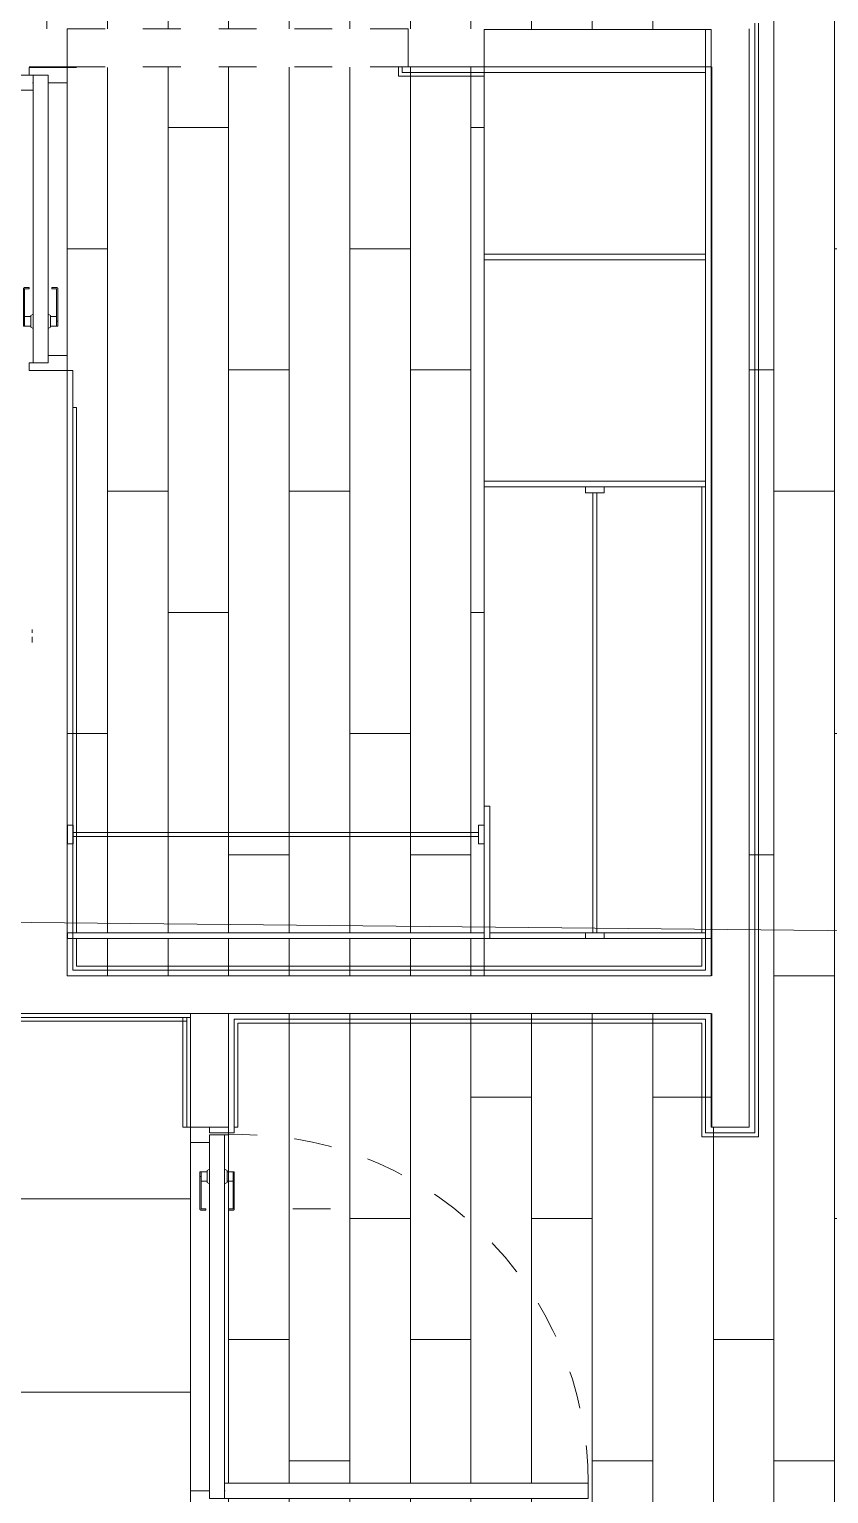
# Model space of a CAD drawing. Header units: metres. Extents: x 3856 to 4207, y -1118 to -691.
# Drawn here: x 3998.456 to 4000.567, y -991.595 to -987.728 of the extents above; entities that cross this region are included whole.
import ezdxf

# ---------------------------------------------------------------- set-up
doc = ezdxf.new("R2010")
doc.units = ezdxf.units.M
for name, pattern in [('Basculante', [0.003, 0.002, -0.001]), ('Derribado', [0.0048, 0.0032, -0.0016]), ('Trazo', [0.006, 0.003, -0.003])]:
    doc.linetypes.add(name, pattern=pattern)
for name, color, linetype, lineweight in [('_Hidden Lines_', 7, 'Trazo', 9), ('Basculante', 7, 'Basculante', 9), ('Casework', 7, 'Continuous', 9), ('Common Edges', 7, 'Continuous', 9), ('Detail Items', 7, 'Continuous', 9), ('Doors', 7, 'Continuous', 9), ('Floors', 7, 'Continuous', 9), ('Generic Models', 7, 'Continuous', 9), ('Linea de proyección', 7, 'Derribado', 9), ('Líneas medias', 7, 'Continuous', 9), ('Panel', 7, 'Continuous', 9), ('Surface Pattern', 7, 'Continuous', 9), ('Text Notes', 7, 'Continuous', 9), ('Walls', 7, 'Continuous', 9)]:
    doc.layers.add(name, color=color, linetype=linetype, lineweight=lineweight)
doc.layers.add('ROA-E00-URB-A101-MASTER_PLAN cambio estaciomientos_dwg', color=7, linetype='Continuous', lineweight=9, true_color=0x767676)

# ---------------------------------------------------------------- blocks, each defined once
blk = doc.blocks.new('Multifuncional 2D - Closet 60x240cm-4976164-IMPLANTACIÓN - KIT COMERCIAL')
at = {"layer": '_Hidden Lines_'}
for p, q in [((1.5422, 1.0866), (1.4442, 1.0866)), ((1.5422, 0.4866), (1.5422, 1.0866)), ((0.2517, 0.4866), (1.0942, 0.4866)), ((1.4442, 0.4866), (1.5422, 0.4866))]:
    blk.add_line(p, q, dxfattribs=at)
at = {"layer": 'Casework'}
for p, q in [((1.4442, 1.0866), (1.5422, 1.0866)), ((1.5422, 1.0866), (1.5422, 0.4866)), ((1.0942, 0.4866), (0.2517, 0.4866)), ((1.5422, 0.4866), (1.4442, 0.4866))]:
    blk.add_line(p, q, dxfattribs=at)
blk = doc.blocks.new('COUR-PUERTA-SIMPLE - P-05 _ 80 cm x 210 cm-12032437-IMPLANTACIÓN - KIT COMERCIAL')
at = {"layer": 'Detail Items'}
for p, q in [((0.38, 0.8), (0.34, 0.8)), ((0.34, 0.8), (0.34, 0.04)), ((0.34, 0.8), (0.38, 0.8)), ((0.34, 0.04), (0.34, 0.8)), ((0.38, 0.04), (0.38, 0.8)), ((0.38, 0.8), (0.38, 0.04)), ((0.34, 0.04), (0.38, 0.04)), ((0.38, 0.04), (0.34, 0.04)), ((0.36, 0.04), (0.36, 0.0415))]:
    blk.add_line(p, q, dxfattribs=at)
at = {"layer": 'Doors'}
for p, q in [((-0.38, 0.05), (-0.4, 0.05)), ((-0.4, 0.05), (-0.4, -0.05)), ((-0.38, 0), (-0.38, 0.05)), ((-0.2857, 0.0463), (-0.2891, 0.04)), ((-0.2543, 0.0463), (-0.2857, 0.0463)), ((-0.2543, 0.0463), (-0.2857, 0.0463)), ((-0.2827, 0.0654), (-0.2827, 0.0622)), ((-0.27, 0.0654), (-0.2827, 0.0654)), ((-0.2827, 0.0622), (-0.27, 0.0622)), ((-0.2827, 0.0622), (-0.2827, 0.0463)), ((-0.2573, 0.0622), (-0.2827, 0.0622)), ((-0.2573, 0.0622), (-0.2827, 0.0622)), ((-0.2827, 0.0463), (-0.2573, 0.0463)), ((-0.2827, 0.0463), (-0.2573, 0.0463)), ((-0.27, 0.0654), (-0.1842, 0.0654)), ((-0.1842, 0.0654), (-0.27, 0.0654)), ((-0.27, 0.0654), (-0.27, 0.0622)), ((-0.27, 0.0622), (-0.27, 0.0654)), ((-0.27, 0.0622), (-0.1842, 0.0622)), ((-0.1842, 0.0622), (-0.27, 0.0622)), ((-0.2573, 0.0463), (-0.2573, 0.0622)), ((-0.251, 0.04), (-0.2543, 0.0463)), ((-0.1842, 0.0622), (-0.1842, 0.0499)), ((-0.1842, 0.0499), (-0.1842, 0.0622)), ((-0.1842, 0.0499), (-0.1811, 0.0499)), ((-0.1811, 0.0499), (-0.1842, 0.0499)), ((-0.1811, 0.0499), (-0.1811, 0.0623)), ((-0.1811, 0.0623), (-0.1811, 0.0499)), ((0.4, 0.05), (0.38, 0.05)), ((0.38, 0.04), (0.38, 0)), ((0.4, -0.05), (0.4, 0.05)), ((0.38, 0), (0.36, 0)), ((0.36, 0), (0.36, -0.05)), ((-0.36, 0), (-0.38, 0)), ((-0.36, -0.05), (-0.36, 0)), ((-0.2891, 0), (-0.2857, -0.0064)), ((-0.2857, -0.0064), (-0.2543, -0.0064)), ((-0.2857, -0.0064), (-0.2543, -0.0064)), ((-0.2827, -0.0064), (-0.2827, -0.0222)), ((-0.2573, -0.0064), (-0.2827, -0.0064)), ((-0.2573, -0.0064), (-0.2827, -0.0064)), ((-0.2827, -0.0222), (-0.2827, -0.0254)), ((-0.27, -0.0222), (-0.2827, -0.0222)), ((-0.2827, -0.0222), (-0.2573, -0.0222)), ((-0.2827, -0.0222), (-0.2573, -0.0222)), ((-0.2827, -0.0254), (-0.27, -0.0254)), ((-0.27, -0.0222), (-0.1842, -0.0222)), ((-0.1842, -0.0222), (-0.27, -0.0222)), ((-0.27, -0.0254), (-0.27, -0.0222)), ((-0.27, -0.0222), (-0.27, -0.0254)), ((-0.27, -0.0254), (-0.1842, -0.0254)), ((-0.1842, -0.0254), (-0.27, -0.0254)), ((-0.2573, -0.0222), (-0.2573, -0.0064)), ((-0.2543, -0.0064), (-0.251, 0)), ((-0.1842, -0.0222), (-0.1842, -0.0099)), ((-0.1842, -0.0099), (-0.1842, -0.0222)), ((-0.1842, -0.0099), (-0.1811, -0.0099)), ((-0.1811, -0.0099), (-0.1842, -0.0099)), ((-0.1811, -0.0099), (-0.1811, -0.0223)), ((-0.1811, -0.0223), (-0.1811, -0.0099)), ((-0.4, -0.05), (-0.36, -0.05)), ((0.36, -0.05), (0.4, -0.05))]:
    blk.add_line(p, q, dxfattribs=at)
at = {"layer": 'Doors', "flags": 128}
for points in [[(-0.1842, 0.0654), (-0.1835, 0.0653), (-0.1829, 0.0651), (-0.1823, 0.0647), (-0.1818, 0.0642), (-0.1814, 0.0636), (-0.1812, 0.063), (-0.1811, 0.0623)], [(-0.1811, 0.0623), (-0.1812, 0.063), (-0.1814, 0.0636), (-0.1818, 0.0642), (-0.1823, 0.0647), (-0.1829, 0.0651), (-0.1835, 0.0653), (-0.1842, 0.0654)], [(-0.1842, -0.0254), (-0.1835, -0.0253), (-0.1829, -0.0251), (-0.1823, -0.0247), (-0.1818, -0.0242), (-0.1814, -0.0236), (-0.1812, -0.023), (-0.1811, -0.0223)], [(-0.1811, -0.0223), (-0.1812, -0.023), (-0.1814, -0.0236), (-0.1818, -0.0242), (-0.1823, -0.0247), (-0.1829, -0.0251), (-0.1835, -0.0253), (-0.1842, -0.0254)]]:
    blk.add_lwpolyline(points, dxfattribs=at)
at = {"layer": 'Linea de proyección'}
blk.add_arc((0.34, 0.0789), 0.7211, 90, 183.0963, dxfattribs=at)
at = {"layer": 'Panel'}
for p, q in [((0.34, 0.04), (-0.38, 0.04)), ((-0.38, 0.04), (-0.38, 0)), ((0.38, 0), (0.38, 0.04)), ((-0.38, 0), (0.38, 0))]:
    blk.add_line(p, q, dxfattribs=at)
blk = doc.blocks.new('COUR-PUERTA-SIMPLE - 100 cm x 210 cm-12032428-IMPLANTACIÓN - KIT COMERCIAL')
at = {"layer": 'Detail Items'}
for p, q in [((0.48, 1), (0.44, 1)), ((0.44, 1), (0.44, 0.04)), ((0.44, 1), (0.48, 1)), ((0.44, 0.04), (0.44, 1)), ((0.48, 0.04), (0.48, 1)), ((0.48, 1), (0.48, 0.04)), ((0.44, 0.04), (0.48, 0.04)), ((0.48, 0.04), (0.44, 0.04)), ((0.46, 0.04), (0.46, 0.0415))]:
    blk.add_line(p, q, dxfattribs=at)
at = {"layer": 'Doors'}
for p, q in [((-0.48, 0.05), (-0.5, 0.05)), ((-0.5, 0.05), (-0.5, -0.05)), ((-0.48, 0), (-0.48, 0.05)), ((-0.3857, 0.0464), (-0.389, 0.04)), ((-0.3543, 0.0464), (-0.3857, 0.0464)), ((-0.3543, 0.0464), (-0.3857, 0.0464)), ((-0.3827, 0.0654), (-0.3827, 0.0622)), ((-0.37, 0.0654), (-0.3827, 0.0654)), ((-0.3827, 0.0622), (-0.37, 0.0622)), ((-0.3827, 0.0622), (-0.3827, 0.0464)), ((-0.3573, 0.0622), (-0.3827, 0.0622)), ((-0.3573, 0.0622), (-0.3827, 0.0622)), ((-0.3827, 0.0464), (-0.3573, 0.0464)), ((-0.3827, 0.0464), (-0.3573, 0.0464)), ((-0.37, 0.0654), (-0.2842, 0.0654)), ((-0.2842, 0.0654), (-0.37, 0.0654)), ((-0.37, 0.0654), (-0.37, 0.0622)), ((-0.37, 0.0622), (-0.37, 0.0654)), ((-0.37, 0.0622), (-0.2842, 0.0622)), ((-0.2842, 0.0622), (-0.37, 0.0622)), ((-0.3573, 0.0464), (-0.3573, 0.0622)), ((-0.3509, 0.04), (-0.3543, 0.0464)), ((-0.2842, 0.0622), (-0.2842, 0.0499)), ((-0.2842, 0.0499), (-0.2842, 0.0622)), ((-0.2842, 0.0499), (-0.2811, 0.0499)), ((-0.2811, 0.0499), (-0.2842, 0.0499)), ((-0.2811, 0.0499), (-0.2811, 0.0623)), ((-0.2811, 0.0623), (-0.2811, 0.0499)), ((0.5, 0.05), (0.48, 0.05)), ((0.48, 0.04), (0.48, 0)), ((0.5, -0.05), (0.5, 0.05)), ((-0.389, 0), (-0.3857, -0.0064)), ((-0.3543, -0.0064), (-0.3509, 0)), ((0.48, 0), (0.46, 0)), ((0.46, 0), (0.46, -0.05)), ((-0.46, 0), (-0.48, 0)), ((-0.46, -0.05), (-0.46, 0)), ((-0.3857, -0.0064), (-0.3543, -0.0064)), ((-0.3857, -0.0064), (-0.3543, -0.0064)), ((-0.3827, -0.0064), (-0.3827, -0.0222)), ((-0.3573, -0.0064), (-0.3827, -0.0064)), ((-0.3573, -0.0064), (-0.3827, -0.0064)), ((-0.3827, -0.0222), (-0.3827, -0.0254)), ((-0.37, -0.0222), (-0.3827, -0.0222)), ((-0.3827, -0.0222), (-0.3573, -0.0222)), ((-0.3827, -0.0222), (-0.3573, -0.0222)), ((-0.3827, -0.0254), (-0.37, -0.0254)), ((-0.37, -0.0222), (-0.2842, -0.0222)), ((-0.2842, -0.0222), (-0.37, -0.0222)), ((-0.37, -0.0254), (-0.37, -0.0222)), ((-0.37, -0.0222), (-0.37, -0.0254)), ((-0.37, -0.0254), (-0.2842, -0.0254)), ((-0.2842, -0.0254), (-0.37, -0.0254)), ((-0.3573, -0.0222), (-0.3573, -0.0064)), ((-0.2842, -0.0222), (-0.2842, -0.0099)), ((-0.2842, -0.0099), (-0.2842, -0.0222)), ((-0.2842, -0.0099), (-0.2811, -0.0099)), ((-0.2811, -0.0099), (-0.2842, -0.0099)), ((-0.2811, -0.0099), (-0.2811, -0.0223)), ((-0.2811, -0.0223), (-0.2811, -0.0099)), ((-0.5, -0.05), (-0.46, -0.05)), ((0.46, -0.05), (0.5, -0.05))]:
    blk.add_line(p, q, dxfattribs=at)
at = {"layer": 'Doors', "flags": 128}
for points in [[(-0.2842, 0.0654), (-0.2835, 0.0653), (-0.2829, 0.0651), (-0.2823, 0.0647), (-0.2818, 0.0642), (-0.2814, 0.0636), (-0.2812, 0.063), (-0.2811, 0.0623)], [(-0.2811, 0.0623), (-0.2812, 0.063), (-0.2814, 0.0636), (-0.2818, 0.0642), (-0.2823, 0.0647), (-0.2829, 0.0651), (-0.2835, 0.0653), (-0.2842, 0.0654)], [(-0.2842, -0.0254), (-0.2835, -0.0253), (-0.2829, -0.0251), (-0.2823, -0.0247), (-0.2818, -0.0242), (-0.2814, -0.0236), (-0.2812, -0.023), (-0.2811, -0.0223)], [(-0.2811, -0.0223), (-0.2812, -0.023), (-0.2814, -0.0236), (-0.2818, -0.0242), (-0.2823, -0.0247), (-0.2829, -0.0251), (-0.2835, -0.0253), (-0.2842, -0.0254)]]:
    blk.add_lwpolyline(points, dxfattribs=at)
at = {"layer": 'Linea de proyección'}
blk.add_arc((0.44, 0.0792), 0.9208, 90, 182.4378, dxfattribs=at)
at = {"layer": 'Panel'}
for p, q in [((0.44, 0.04), (-0.48, 0.04)), ((-0.48, 0.04), (-0.48, 0)), ((0.48, 0), (0.48, 0.04)), ((-0.48, 0), (0.48, 0))]:
    blk.add_line(p, q, dxfattribs=at)
blk = doc.blocks.new('COUR-PUERTA_VANO - 90 cm x 235 cm-5925603-IMPLANTACIÓN - KIT COMERCIAL')
at = {"layer": 'Basculante'}
for p, q in [((0.4418, 0.05), (-0.4582, 0.05)), ((-0.4582, -0.05), (0.4418, -0.05))]:
    blk.add_line(p, q, dxfattribs=at)
at = {"layer": 'Líneas medias'}
for p, q in [((-0.4582, 0.05), (-0.4582, -0.05)), ((0.4418, -0.05), (0.4418, 0.05))]:
    blk.add_line(p, q, dxfattribs=at)
blk = doc.blocks.new('VESTIER EN L - ARAYA - CL-02 HABITACIÓN PRINCIPAL-V165-IMPLANTACIÓN - KIT COMERCIAL')
at = {"layer": 'Casework'}
for p, q in [((-2.6775, -0.05), (-0.2775, -0.05)), ((-2.6775, -0.065), (-2.6775, -0.05)), ((-2.085, -0.065), (-2.6775, -0.065)), ((-2.6775, -0.065), (-2.6775, -0.65)), ((-2.07, -0.065), (-2.085, -0.065)), ((-2.085, -0.065), (-2.085, -0.65)), ((-2.07, -0.65), (-2.07, -0.065)), ((-1.485, -0.065), (-2.07, -0.065)), ((-1.47, -0.065), (-1.485, -0.065)), ((-1.485, -0.065), (-1.485, -0.65)), ((-1.47, -0.65), (-1.47, -0.065)), ((-0.2775, -0.065), (-1.47, -0.065)), ((-0.2925, -0.065), (-0.2775, -0.065)), ((-0.2925, -0.635), (-0.2925, -0.065)), ((-0.2775, -0.05), (-0.2775, -0.065)), ((-0.2775, -0.065), (-0.2775, -0.635)), ((-1.455, -0.3325), (-1.47, -0.3325)), ((-1.455, -0.3325), (-1.47, -0.3325)), ((-1.455, -0.3825), (-1.455, -0.3325)), ((-1.455, -0.351), (-1.455, -0.3325)), ((-1.455, -0.351), (-1.455, -0.3325)), ((-1.455, -0.351), (-1.455, -0.3325)), ((-0.2775, -0.3325), (-0.2925, -0.3325)), ((-0.2925, -0.3325), (-0.2925, -0.351)), ((-0.2925, -0.3325), (-0.2925, -0.3825)), ((-0.2775, -0.3825), (-0.2775, -0.3325)), ((-0.2775, -0.3825), (-0.2775, -0.3325)), ((-1.47, -0.3825), (-1.455, -0.3825)), ((-1.47, -0.3825), (-1.455, -0.3825)), ((-0.2925, -0.3525), (-1.455, -0.3525)), ((-1.455, -0.3525), (-1.455, -0.3527)), ((-1.455, -0.3525), (-1.455, -0.3625)), ((-0.2925, -0.3525), (-1.455, -0.3525)), ((-1.455, -0.3525), (-1.455, -0.3527)), ((-1.455, -0.3525), (-1.455, -0.3527)), ((-1.455, -0.3623), (-1.455, -0.3625)), ((-1.455, -0.3623), (-1.455, -0.3625)), ((-1.455, -0.3623), (-1.455, -0.3625)), ((-1.455, -0.3625), (-0.2925, -0.3625)), ((-1.455, -0.3625), (-0.2925, -0.3625)), ((-1.455, -0.3825), (-1.455, -0.364)), ((-1.455, -0.3825), (-1.455, -0.364)), ((-1.455, -0.3825), (-1.455, -0.364)), ((-0.2925, -0.3625), (-0.2925, -0.3525)), ((-0.2925, -0.3527), (-0.2925, -0.3525)), ((-0.2925, -0.3625), (-0.2925, -0.3623)), ((-0.2925, -0.364), (-0.2925, -0.3825)), ((-0.2925, -0.3825), (-0.2775, -0.3825)), ((-2.6775, -0.65), (-2.085, -0.65)), ((-2.085, -0.65), (-2.07, -0.65)), ((-2.07, -0.65), (-1.485, -0.65)), ((-1.485, -0.65), (-1.47, -0.65)), ((-0.6275, -0.635), (-0.6275, -0.65)), ((-0.2775, -0.635), (-0.6275, -0.635)), ((-0.6275, -0.65), (-0.2775, -0.65)), ((-0.5775, -0.65), (-0.5775, -0.665)), ((-0.5775, -0.65), (-0.5775, -0.665)), ((-0.5275, -0.665), (-0.5275, -0.65)), ((-0.5275, -0.665), (-0.5275, -0.65)), ((-0.2925, -1.75), (-0.2925, -0.65)), ((-0.2775, -0.65), (-0.2775, -0.635)), ((-0.2775, -0.65), (-0.2775, -1.75)), ((-0.5775, -0.665), (-0.5275, -0.665)), ((-0.5775, -0.665), (-0.559, -0.665)), ((-0.5775, -0.665), (-0.559, -0.665)), ((-0.5775, -0.665), (-0.559, -0.665)), ((-0.5575, -0.665), (-0.5575, -1.735)), ((-0.5568, -0.665), (-0.5575, -0.665)), ((-0.5475, -0.665), (-0.5575, -0.665)), ((-0.5575, -0.665), (-0.5575, -1.735)), ((-0.5568, -0.665), (-0.5575, -0.665)), ((-0.5568, -0.665), (-0.5575, -0.665)), ((-0.5475, -0.665), (-0.5482, -0.665)), ((-0.5475, -0.665), (-0.5482, -0.665)), ((-0.5475, -0.665), (-0.5482, -0.665)), ((-0.5475, -1.735), (-0.5475, -0.665)), ((-0.5475, -1.735), (-0.5475, -0.665)), ((-0.546, -0.665), (-0.5275, -0.665)), ((-0.546, -0.665), (-0.5275, -0.665)), ((-0.546, -0.665), (-0.5275, -0.665)), ((-0.5775, -1.735), (-0.5775, -1.75)), ((-0.559, -1.735), (-0.5775, -1.735)), ((-0.5275, -1.735), (-0.5775, -1.735)), ((-0.5775, -1.735), (-0.5775, -1.75)), ((-0.559, -1.735), (-0.5775, -1.735)), ((-0.559, -1.735), (-0.5775, -1.735)), ((-0.5575, -1.735), (-0.5475, -1.735)), ((-0.5575, -1.735), (-0.5568, -1.735)), ((-0.5575, -1.735), (-0.5568, -1.735)), ((-0.5575, -1.735), (-0.5568, -1.735)), ((-0.5482, -1.735), (-0.5475, -1.735)), ((-0.5482, -1.735), (-0.5475, -1.735)), ((-0.5482, -1.735), (-0.5475, -1.735)), ((-0.5275, -1.735), (-0.546, -1.735)), ((-0.5275, -1.735), (-0.546, -1.735)), ((-0.5275, -1.735), (-0.546, -1.735)), ((-0.5275, -1.75), (-0.5275, -1.735)), ((-0.5275, -1.75), (-0.5275, -1.735)), ((-0.5775, -1.75), (-0.5275, -1.75)), ((-0.5775, -1.75), (-0.5275, -1.75)), ((-0.5775, -1.75), (-0.5275, -1.75)), ((-0.5775, -1.75), (-0.5275, -1.75)), ((-0.2775, -1.75), (-0.2925, -1.75))]:
    blk.add_line(p, q, dxfattribs=at)
blk = doc.blocks.new('COCINA APTO TIPO A - COCINA APTO TIPO A-V231-IMPLANTACIÓN - KIT COMERCIAL')
at = {"layer": 'Generic Models'}
blk.add_line((-0.6487, 0.6), (-0.5488, 0.6), dxfattribs=at)
blk = doc.blocks.new('EDIFICIO TIPO A_rvt-3-IMPLANTACIÓN - KIT COMERCIAL')
at = {"layer": 'Surface Pattern', "true_color": 0x808080}
h = blk.add_hatch(dxfattribs=at)
h.set_pattern_fill('FP_65', color=8, style=0, pattern_type=2)
h.set_pattern_definition([(270, (6041.702, 1034.412), (0.16, 1e-17), []), (0, (6041.702, 1034.412), (0.32, 0.32), [0.16, -1.12]), (0, (6041.862, 1033.772), (0.32, 0.32), [0.16, -1.12])])
h.paths.add_polyline_path([(4001.5051, -996.0273), (4004.9568, -996.0273), (4004.9568, -987.8273), (4001.4568, -987.8273), (4001.4568, -989.0273), (4001.3568, -989.0273), (4001.3568, -987.6373), (4001.4068, -987.6373), (4001.4068, -986.9173), (4001.3568, -986.9173), (4001.3568, -986.8273), (4000.3568, -986.8273), (4000.3568, -986.8673), (4000.3068, -986.8673), (4000.3068, -987.6873), (4000.3568, -987.6873), (4000.3568, -990.6273), (4000.2568, -990.6273), (4000.2568, -990.3273), (3998.9818, -990.3273), (3998.9818, -991.5673), (3999.9318, -991.5673), (3999.9318, -991.6073), (3998.9818, -991.6073), (3998.9818, -991.6273), (4001.4568, -991.6273), (4001.4568, -991.7423), (4001.5918, -991.7423), (4001.5918, -993.5423), (4001.4568, -993.5423), (4001.4651, -996.0273)])
h.paths.add_polyline_path([(4003.3702, -995.9513), (4003.3702, -995.1513), (4004.0702, -995.1513), (4004.0702, -993.6366), (4004.8702, -993.6366), (4004.8702, -995.9513), (4004.0702, -995.9513)])
h.paths.add_polyline_path([(4002.8254, -994.6273), (4002.8254, -994.1273), (4003.4254, -994.1273), (4003.4254, -994.6273), (4003.3702, -994.6273)])
h.paths.add_polyline_path([(4004.3068, -992.0273), (4002.7068, -992.0273), (4002.7068, -991.3273), (4004.3068, -991.3273)])
h.paths.add_polyline_path([(3999.6568, -990.2273), (3999.6568, -990.1293), (3998.5568, -990.1293), (3998.5568, -990.1143), (3999.6568, -990.1143), (3999.6568, -987.8273), (3998.5559, -987.8293), (3998.5559, -990.2273), (3998.6176, -990.2273)])
h.paths.add_polyline_path([(3999.4559, -987.7273), (4000.2568, -987.7273), (4000.2568, -987.7073), (3999.4068, -987.7073), (3999.4068, -987.6673), (4000.2668, -987.6673), (4000.2568, -986.8273), (3999.7568, -986.8273), (3999.7568, -984.5273), (3996.4068, -984.5273), (3996.4068, -987.7273), (3999.4068, -987.7273)])
h.paths.add_polyline_path([(4004.9568, -987.7273), (4004.9568, -984.5273), (4002.0568, -984.5298), (4002.0568, -986.7148), (4002.0818, -986.7148), (4002.0818, -986.7298), (4002.0568, -986.7298), (4002.0568, -986.8273), (4001.4568, -986.8273), (4001.4568, -987.6173), (4002.2068, -987.6173), (4002.2068, -987.6573), (4001.4568, -987.6573), (4001.4568, -987.7273), (4002.618, -987.7273)])
h.paths.add_polyline_path([(3996.5273, -987.295), (3996.5273, -986.895), (3996.9273, -986.895), (3996.9273, -987.295)])
h.paths.add_polyline_path([(3996.5273, -986.795), (3996.5273, -985.195), (3998.4273, -985.195), (3998.4273, -986.795), (3997.2842, -986.795)])
h.paths.add_polyline_path([(3996.788, -985.095), (3996.5273, -985.095), (3996.5273, -984.695), (3996.9273, -984.695), (3996.9273, -985.095)])
h = blk.add_hatch(dxfattribs=at)
h.set_pattern_fill('FP_64', color=8, style=0, pattern_type=2)
h.set_pattern_definition([(270, (3993.832, -925.537), (0.51, 3e-17), []), (0, (3993.832, -925.537), (0, 0.51), [])])
h.paths.add_polyline_path([(3998.8218, -996.4273), (3998.8818, -996.4273), (3998.8818, -996.1823), (3998.8218, -996.1873), (3998.8218, -994.5373), (3998.8818, -994.5373), (3998.8818, -990.3373), (3993.8318, -990.3373), (3993.8318, -994.5373), (3993.8918, -994.5373), (3993.8918, -996.1873), (3993.8318, -996.1873), (3993.8318, -996.4273), (3995.0322, -996.4273), (3995.0418, -991.6773), (3995.1218, -991.6773), (3995.1218, -991.7273), (3996.2318, -991.7273), (3996.2318, -993.6523), (3996.4818, -993.6523), (3996.492, -993.3773), (3996.5242, -993.3623), (3996.4818, -993.3623), (3996.492, -993.3373), (3996.6018, -993.3262), (3996.6562, -993.0873), (3996.4818, -993.0873), (3996.4818, -993.0623), (3996.6659, -993.0623), (3996.802, -992.5023), (3997.0631, -993.0623), (3997.0678, -993.0723), (3997.0818, -993.0773), (3997.0748, -993.0873), (3997.1913, -993.3373), (3997.196, -993.3473), (3997.21, -993.3523), (3997.203, -993.3623), (3997.3416, -993.6523), (3997.3737, -993.6523), (3997.3737, -993.6373), (3997.3416, -993.6373), (3997.3416, -993.6123), (3997.3834, -993.6123), (3997.4405, -993.3623), (3997.3416, -993.3623), (3997.3416, -993.3373), (3997.4503, -993.3373), (3997.5074, -993.0873), (3997.3416, -993.0873), (3997.3416, -993.0623), (3997.5171, -993.0623), (3997.5618, -992.8785), (3997.6818, -992.8273), (3997.6814, -996.4273)])
at = {"layer": 'Floors'}
for p, q in [((4000.3568, -987.7273), (4000.3568, -990.6273)), ((3999.6568, -987.8273), (3999.4559, -987.8273)), ((3998.5559, -987.8693), (3998.5559, -988.5893)), ((3998.5559, -988.6293), (3998.5559, -990.2273)), ((3998.5559, -990.2273), (3999.6568, -990.2273)), ((3998.8818, -990.3373), (3993.8318, -990.3373)), ((3998.8818, -990.6273), (3998.8818, -990.3373)), ((4000.2568, -990.3273), (3998.9818, -990.3273)), ((3998.9818, -990.3273), (3998.9818, -990.6273)), ((4000.2568, -990.6273), (4000.2568, -990.3273)), ((4000.3568, -990.6273), (4000.2568, -990.6273)), ((3998.8818, -991.5873), (3998.8818, -990.6673)), ((3998.9818, -990.6473), (3998.9818, -991.5673))]:
    blk.add_line(p, q, dxfattribs=at)
at = {"layer": 'Walls', "lineweight": 18}
for p, q in [((4000.3568, -987.7273), (4000.3568, -990.6273)), ((4000.3718, -990.6273), (4000.3718, -987.7273)), ((3998.5559, -987.8293), (3998.5709, -987.8293)), ((3999.4409, -987.8273), (3999.4409, -987.8423)), ((3999.4409, -987.8423), (4000.2418, -987.8423)), ((4000.2418, -987.8273), (3999.4559, -987.8273)), ((4000.2568, -987.8273), (4000.2418, -987.8273)), ((4000.2418, -987.8423), (4000.2418, -988.3218)), ((4000.2568, -990.2123), (4000.2568, -987.8273)), ((4000.2418, -988.3368), (4000.2418, -988.9218)), ((3998.5709, -988.6293), (3998.5559, -988.6293)), ((3998.5559, -988.6293), (3998.5559, -990.2273)), ((3998.5709, -990.2123), (3998.5709, -988.6293)), ((4000.2418, -988.9368), (4000.2418, -990.2123)), ((3998.5559, -990.2273), (3998.5709, -990.2273)), ((4000.2418, -990.2123), (3998.5709, -990.2123)), ((3998.5709, -990.2273), (4000.2568, -990.2273)), ((4000.2568, -990.2273), (4000.2568, -990.2123)), ((3998.8818, -990.3273), (3996.6576, -990.3273)), ((3996.6576, -990.3373), (3998.8818, -990.3373)), ((3998.8818, -990.3373), (3998.8718, -990.3373)), ((3998.8718, -990.3373), (3998.8718, -990.6273)), ((3998.8818, -990.3373), (3998.8818, -990.3273)), ((3998.8818, -990.6273), (3998.8818, -990.3373)), ((4000.2418, -990.3273), (3998.9818, -990.3273)), ((3998.9818, -990.3273), (3998.9818, -990.3423)), ((3998.9818, -990.3423), (3998.9818, -990.6273)), ((3998.9968, -990.6423), (3998.9968, -990.3423)), ((3998.9968, -990.3423), (4000.2418, -990.3423)), ((4000.2568, -990.3273), (4000.2418, -990.3273)), ((4000.2418, -990.3423), (4000.2418, -990.6273)), ((4000.2568, -990.6273), (4000.2568, -990.3273)), ((3998.8718, -990.6273), (3998.8818, -990.6273)), ((3998.9818, -990.6273), (3998.9318, -990.6273)), ((3998.9318, -990.6273), (3998.9318, -990.6423)), ((4000.2418, -990.6273), (4000.2418, -990.6423)), ((4000.3568, -990.6273), (4000.2568, -990.6273)), ((4000.3718, -990.6423), (4000.3718, -990.6273)), ((3998.9318, -990.6423), (3998.9818, -990.6423)), ((3998.9818, -990.6423), (3998.9968, -990.6423)), ((4000.2418, -990.6423), (4000.3718, -990.6423))]:
    blk.add_line(p, q, dxfattribs=at)
at = {"layer": 'Walls'}
for p, q in [((4000.3718, -990.6423), (4000.3718, -987.7123)), ((4000.3718, -987.7123), (4000.3718, -990.6423)), ((4000.3818, -990.6523), (4000.3818, -987.7123)), ((4000.3818, -987.7123), (4000.3818, -990.6523)), ((3998.5809, -987.8293), (3998.5709, -987.8293)), ((3998.5709, -987.8293), (3998.5809, -987.8293)), ((3999.4309, -987.8273), (3999.4309, -987.8423)), ((3999.4309, -987.8423), (3999.4309, -987.8273)), ((3999.4309, -987.8523), (3999.4309, -987.8423)), ((3999.4309, -987.8423), (3999.4309, -987.8523)), ((3999.4409, -987.8273), (3999.4409, -987.8423)), ((3999.4409, -987.8423), (3999.4409, -987.8273)), ((3999.4409, -987.8423), (3999.6568, -987.8423)), ((3999.6568, -987.8423), (3999.4409, -987.8423)), ((3998.5559, -987.8693), (3998.5559, -988.5893)), ((3999.4309, -987.8523), (3999.6568, -987.8523)), ((3999.6568, -987.8523), (3999.4309, -987.8523)), ((3998.5709, -990.1143), (3998.5709, -988.7273)), ((3998.5709, -988.7273), (3998.5709, -990.1143)), ((3998.5709, -988.7273), (3998.5809, -988.7273)), ((3998.5709, -988.7273), (3998.5809, -988.7273)), ((3998.5809, -990.1143), (3998.5809, -988.7273)), ((3998.5809, -988.7273), (3998.5809, -990.1143)), ((4000.2318, -990.1143), (4000.2318, -988.9368)), ((3998.5709, -990.2123), (3998.5709, -990.1293)), ((3998.5709, -990.1293), (3998.5709, -990.2123)), ((3998.5809, -990.2023), (3998.5809, -990.1293)), ((3998.5809, -990.1293), (3998.5809, -990.2023)), ((4000.2318, -990.2023), (4000.2318, -990.1293)), ((4000.2418, -990.1293), (4000.2418, -990.2023)), ((3999.6568, -990.2023), (3998.5809, -990.2023)), ((3998.5809, -990.2023), (4000.2318, -990.2023)), ((4000.2418, -990.2123), (4000.2418, -990.2023)), ((3998.5809, -990.2123), (3998.5709, -990.2123)), ((3998.5709, -990.2123), (3998.5809, -990.2123)), ((4000.2418, -990.2123), (3998.5809, -990.2123)), ((3998.5809, -990.2123), (3999.6568, -990.2123)), ((3996.6576, -990.3373), (3998.8718, -990.3373)), ((3998.8718, -990.3373), (3996.6576, -990.3373)), ((3996.6576, -990.3473), (3998.8718, -990.3473)), ((3998.8718, -990.3473), (3996.6576, -990.3473)), ((3998.8618, -990.3373), (3998.8618, -990.6273)), ((3998.8618, -990.6273), (3998.8618, -990.3373)), ((3998.8618, -990.3373), (3998.8718, -990.3373)), ((3998.8718, -990.3373), (3998.8618, -990.3373)), ((3998.8718, -990.3473), (3998.8718, -990.3373)), ((3998.8718, -990.3373), (3998.8718, -990.6273)), ((3998.8718, -990.6273), (3998.8718, -990.3373)), ((3998.9968, -990.3423), (4000.2318, -990.3423)), ((4000.2318, -990.3423), (3998.9968, -990.3423)), ((3998.9968, -990.3523), (3998.9968, -990.3423)), ((3998.9968, -990.3423), (3998.9968, -990.3523)), ((3998.9968, -990.6273), (3998.9968, -990.3523)), ((3998.9968, -990.3523), (3998.9968, -990.6273)), ((3999.0068, -990.6273), (3999.0068, -990.3523)), ((3999.0068, -990.3523), (3999.0068, -990.6273)), ((3999.0068, -990.3523), (4000.2318, -990.3523)), ((4000.2318, -990.3523), (3999.0068, -990.3523)), ((4000.2318, -990.3423), (4000.2418, -990.3423)), ((4000.2418, -990.3423), (4000.2318, -990.3423)), ((4000.2318, -990.3523), (4000.2318, -990.6523)), ((4000.2318, -990.6523), (4000.2318, -990.3523)), ((4000.2418, -990.3423), (4000.2418, -990.6423)), ((4000.2418, -990.6423), (4000.2418, -990.3423)), ((3998.8718, -990.6273), (3998.8618, -990.6273)), ((3998.8718, -990.6273), (3998.8618, -990.6273)), ((3999.0068, -990.6273), (3998.9968, -990.6273)), ((3998.9968, -990.6273), (3999.0068, -990.6273)), ((3998.8818, -991.5873), (3998.8818, -990.6673)), ((3998.9818, -990.6473), (3998.9818, -991.5673)), ((4000.2418, -990.6523), (4000.2318, -990.6523)), ((4000.2318, -990.6523), (4000.2418, -990.6523)), ((4000.2418, -990.6423), (4000.3718, -990.6423)), ((4000.3718, -990.6423), (4000.2418, -990.6423)), ((4000.2418, -990.6523), (4000.3718, -990.6523)), ((4000.3718, -990.6523), (4000.2418, -990.6523)), ((4000.3818, -990.6523), (4000.3718, -990.6523)), ((4000.3718, -990.6523), (4000.3818, -990.6523))]:
    blk.add_line(p, q, dxfattribs=at)
at = {"layer": 'Casework', "lineweight": 9}
for name, p, rotation in [('VESTIER EN L - ARAYA - CL-02 HABITACIÓN PRINCIPAL-V165-IMPLANTACIÓN - KIT COMERCIAL', (4000.3068, -990.4068), 270), ('Multifuncional 2D - Closet 60x240cm-4976164-IMPLANTACIÓN - KIT COMERCIAL', (3999.1702, -988.6851), 269.9999999999858)]:
    blk.add_blockref(name, p, dxfattribs=dict(at, rotation=rotation))
at = {"layer": 'Doors', "lineweight": 9}
for name, p, rotation in [('COUR-PUERTA_VANO - 90 cm x 235 cm-5925603-IMPLANTACIÓN - KIT COMERCIAL', (3998.9978, -987.7773), 180), ('COUR-PUERTA-SIMPLE - P-05 _ 80 cm x 210 cm-12032437-IMPLANTACIÓN - KIT COMERCIAL', (3998.5059, -988.2293), 90), ('COUR-PUERTA-SIMPLE - 100 cm x 210 cm-12032428-IMPLANTACIÓN - KIT COMERCIAL', (3998.9318, -991.1273), 270)]:
    blk.add_blockref(name, p, dxfattribs=dict(at, rotation=rotation))
at = {"layer": 'Generic Models', "lineweight": 9}
blk.add_blockref('COCINA APTO TIPO A - COCINA APTO TIPO A-V231-IMPLANTACIÓN - KIT COMERCIAL', (3999.8005, -991.4423), dxfattribs=at)
blk = doc.blocks.new('ROA-E00-URB-A101-MASTER_PLAN cambio estaciomientos_dwg_COUR-ARQ-PUERTA_DUCHA - PD-  Vidrio 1_38 x 1_90-V195-Master Plan - Etapa 1-V582-IMPLANTACIÓN - KIT COMERCIAL')
at = {"layer": 'Doors'}
for p, q in [((0.9665, 0.0088), (0.9665, 0)), ((0.9664, -0.025), (0.9664, -0.0188)), ((0.9665, -0.01), (0.9665, -0.0188))]:
    blk.add_line(p, q, dxfattribs=at)
blk = doc.blocks.new('ROA-E00-URB-A101-MASTER_PLAN cambio estaciomientos_dwg_ROA-E01-ARQ-R23_rvt-3-Master Plan - Etapa 1-7986584-IMPLANTACIÓN - KIT COMERCIAL')
at = {"layer": 'Walls'}
blk.add_line((990.3373, 3998.8818), (990.3273, 3998.8818), dxfattribs=at)
at = {"layer": 'Walls', "flags": 128}
blk.add_lwpolyline([(990.3273, 3998.8818), (990.3273, 3996.6576), (990.3373, 3996.6576)], dxfattribs=at)
at = {"rotation": 90.00000000000045}
blk.add_blockref('ROA-E00-URB-A101-MASTER_PLAN cambio estaciomientos_dwg_COUR-ARQ-PUERTA_DUCHA - PD-  Vidrio 1_38 x 1_90-V195-Master Plan - Etapa 1-V582-IMPLANTACIÓN - KIT COMERCIAL', (989.3223, 3997.4968), dxfattribs=at)
blk = doc.blocks.new('ROA-E00-URB-A101-MASTER_PLAN cambio estaciomientos_dwg_ROA-E01-EST-R23_rvt-3-Master Plan - Etapa 1-7986862-IMPLANTACIÓN - KIT COMERCIAL')
at = {"layer": 'Common Edges'}
blk.add_line((990.3273, 3998.9818), (990.3273, 3998.8818), dxfattribs=at)
at = {"layer": 'Walls'}
for p, q in [((987.8273, 4000.2584), (990.2273, 4000.2584)), ((990.3273, 4000.2584), (990.6273, 4000.2584)), ((990.3273, 3996.6576), (990.3273, 3998.8818)), ((987.8273, 3998.4559), (987.8273, 3998.5559))]:
    blk.add_line(p, q, dxfattribs=at)
blk = doc.blocks.new('ROA-E00-URB-A101-MASTER_PLAN cambio estaciomientos_dwg-7942325-IMPLANTACIÓN - KIT COMERCIAL')
for name in ['ROA-E00-URB-A101-MASTER_PLAN cambio estaciomientos_dwg_ROA-E01-EST-R23_rvt-3-Master Plan - Etapa 1-7986862-IMPLANTACIÓN - KIT COMERCIAL', 'ROA-E00-URB-A101-MASTER_PLAN cambio estaciomientos_dwg_ROA-E01-ARQ-R23_rvt-3-Master Plan - Etapa 1-7986584-IMPLANTACIÓN - KIT COMERCIAL']:
    blk.add_blockref(name, (0, 0))

msp = doc.modelspace()

# ---------------------------------------------------------------- linework, layer by layer
at = {"layer": 'Text Notes'}
msp.add_line((4038.3072, -990.4977), (3868.49, -988.7453), dxfattribs=at)

# ---------------------------------------------------------------- block references
at = {"lineweight": 5}
msp.add_blockref('EDIFICIO TIPO A_rvt-3-IMPLANTACIÓN - KIT COMERCIAL', (0, 0), dxfattribs=at)
at = {"layer": 'ROA-E00-URB-A101-MASTER_PLAN cambio estaciomientos_dwg', "color": 7, "rotation": 269.9999999999999}
msp.add_blockref('ROA-E00-URB-A101-MASTER_PLAN cambio estaciomientos_dwg-7942325-IMPLANTACIÓN - KIT COMERCIAL', (0, 0), dxfattribs=at)

doc.saveas('drawing.dxf')
